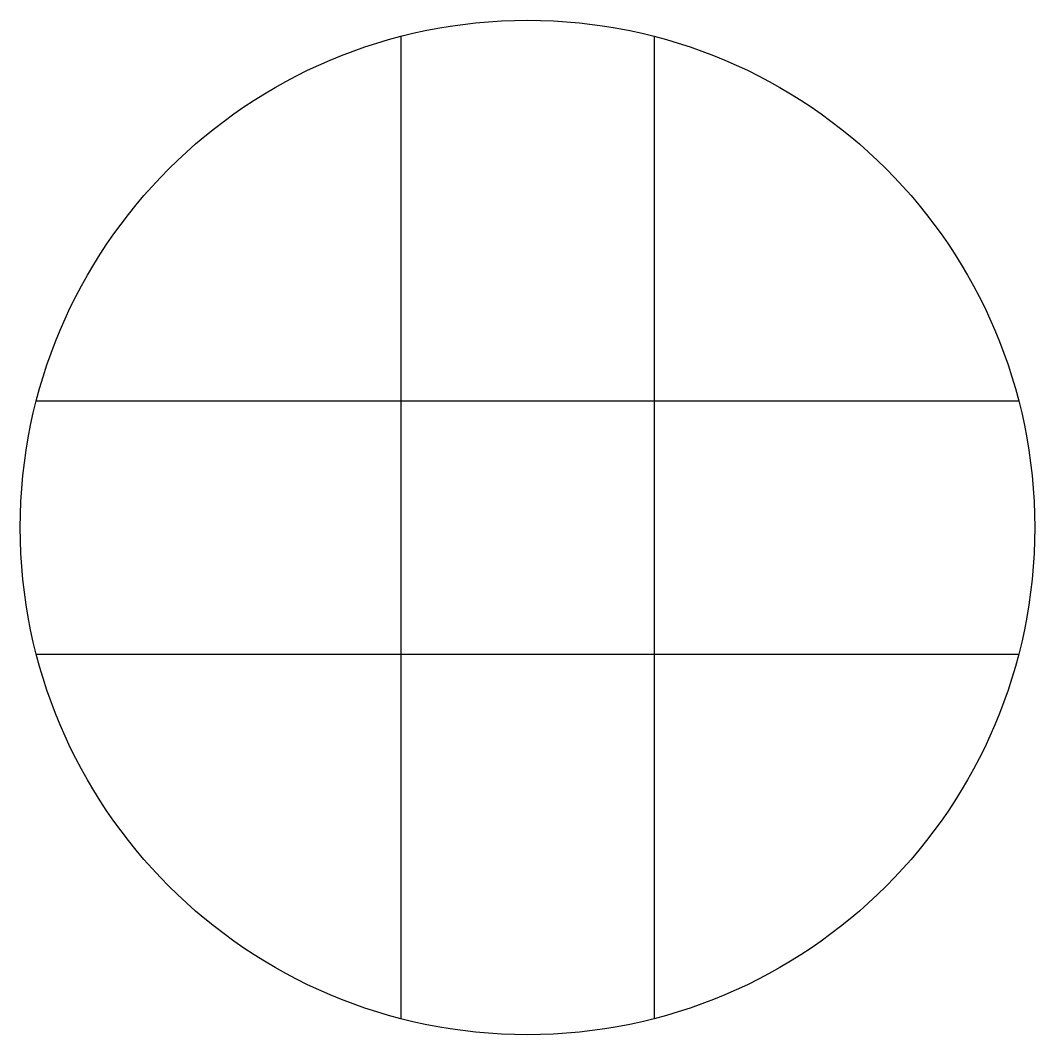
# Model space of a CAD drawing. Header units: metres. Extents: x -2 to 2, y -2 to 2.
import ezdxf

# ---------------------------------------------------------------- set-up
doc = ezdxf.new("R2010")
doc.units = ezdxf.units.M
doc.layers.get('0').update_dxf_attribs({"color": 150})

msp = doc.modelspace()

# ---------------------------------------------------------------- linework, layer by layer
for p, q in [((-0.5, 1.9365), (-0.5, -1.9365)), ((0.5, 1.9365), (0.5, -1.9365)), ((-1.9365, 0.5), (1.9365, 0.5)), ((-1.9365, -0.5), (1.9365, -0.5))]:
    msp.add_line(p, q)
msp.add_circle((0, 0), 2)

doc.saveas('drawing.dxf')
